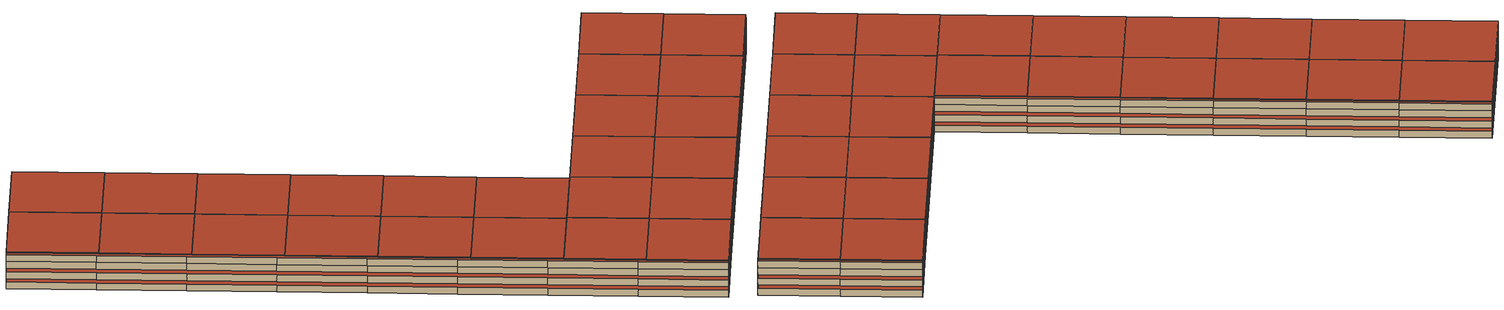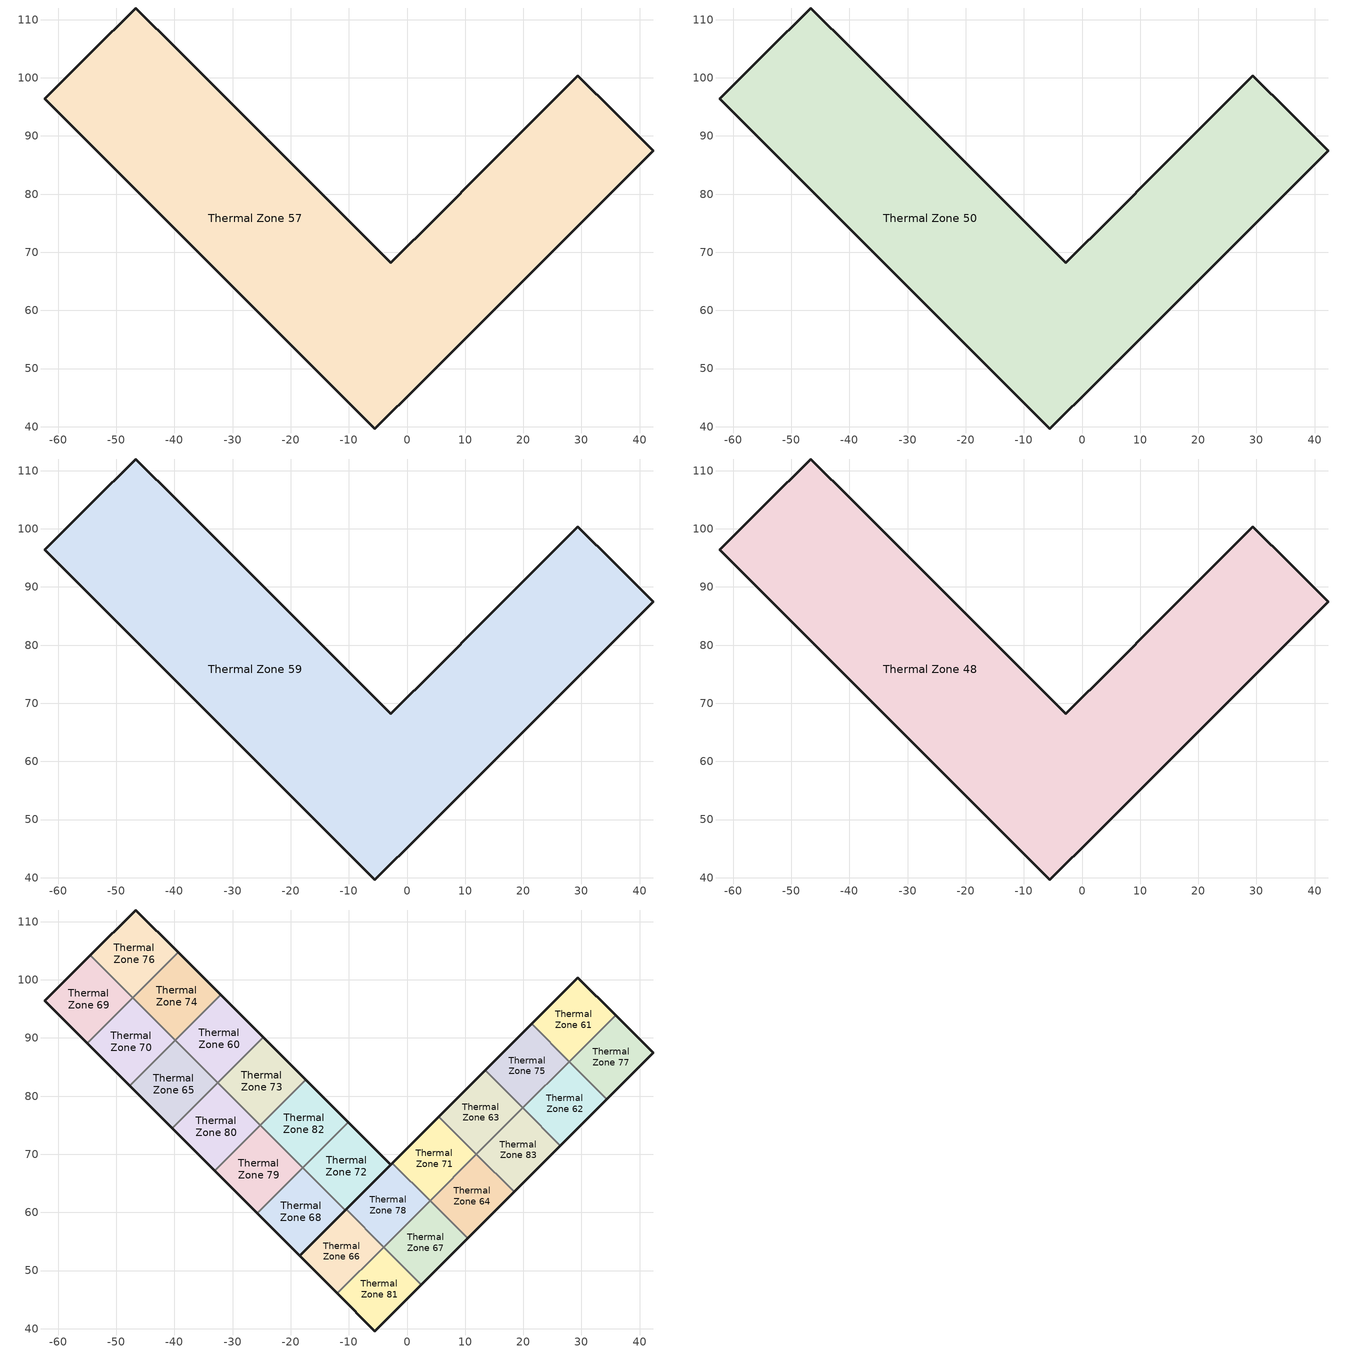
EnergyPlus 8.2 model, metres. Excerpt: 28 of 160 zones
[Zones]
Thermal Zone 57
 floor to Thermal Zone 52 (ASHRAE 90.1-2004 ExtWall Mass ClimateZone 6 Reversed): -62.3,96.36 -54.47,104.19 -46.65,112.01 -39.34,104.71 -32.04,97.4 -24.73,90.09 -17.42,82.79 -10.12,75.48 -2.81,68.17 5.24,76.23 13.3,84.28 21.35,92.33 29.4,100.39 35.87,93.92 42.33,87.46 34.36,79.48 26.38,71.5 18.4,63.53 10.43,55.55 2.45,47.57 -5.53,39.6 -12.62,46.69 -19.72,53.79 -26.82,60.88 -33.91,67.98 -41.01,75.08 -48.1,82.17 -55.2,89.27 z12.17
 wall outside (ASHRAE 90.1-2004 ExtWall Mass ClimateZone 6): -54.47,104.19 -62.3,96.36 -55.2,89.27 -48.1,82.17 -41.01,75.08 -33.91,67.98 -26.82,60.88 -19.72,53.79 -12.62,46.69 -5.53,39.6 2.45,47.57 10.43,55.55 18.4,63.53 26.38,71.5 34.36,79.48 42.33,87.46 35.87,93.92 29.4,100.39 21.35,92.33 13.3,84.28 5.24,76.23 -2.81,68.17 -10.12,75.48 -17.42,82.79 -24.73,90.09 -32.04,97.4 -39.34,104.71 -46.65,112.01 -54.47,104.19 z12.17:13
 roof outside (ASHRAE 90.1-2004 ExtWall Mass ClimateZone 6): -55.2,89.27 -48.1,82.17 -41.01,75.08 -33.91,67.98 -26.82,60.88 -19.72,53.79 -12.62,46.69 -5.53,39.6 2.45,47.57 10.43,55.55 18.4,63.53 26.38,71.5 34.36,79.48 42.33,87.46 35.87,93.92 29.4,100.39 21.35,92.33 13.3,84.28 5.24,76.23 -2.81,68.17 -10.12,75.48 -17.42,82.79 -24.73,90.09 -32.04,97.4 -39.34,104.71 -46.65,112.01 -54.47,104.19 -62.3,96.36 z13
Thermal Zone 50
 floor ground (ASHRAE 90.1-2004 ExtWall Mass ClimateZone 6): -62.3,96.36 -54.47,104.19 -46.65,112.01 -39.34,104.71 -32.04,97.4 -24.73,90.09 -17.42,82.79 -10.12,75.48 -2.81,68.17 5.24,76.23 13.3,84.28 21.35,92.33 29.4,100.39 35.87,93.92 42.33,87.46 34.36,79.48 26.38,71.5 18.4,63.53 10.43,55.55 2.45,47.57 -5.53,39.6 -12.62,46.69 -19.72,53.79 -26.82,60.88 -33.91,67.98 -41.01,75.08 -48.1,82.17 -55.2,89.27 z13.42
 wall outside (ASHRAE 90.1-2004 ExtWall Mass ClimateZone 6): -54.47,104.19 -62.3,96.36 -55.2,89.27 -48.1,82.17 -41.01,75.08 -33.91,67.98 -26.82,60.88 -19.72,53.79 -12.62,46.69 -5.53,39.6 2.45,47.57 10.43,55.55 18.4,63.53 26.38,71.5 34.36,79.48 42.33,87.46 35.87,93.92 29.4,100.39 21.35,92.33 13.3,84.28 5.24,76.23 -2.81,68.17 -10.12,75.48 -17.42,82.79 -24.73,90.09 -32.04,97.4 -39.34,104.71 -46.65,112.01 -54.47,104.19 z13.42:14.25
 roof outside (ASHRAE 90.1-2004 ExtWall Mass ClimateZone 6): -55.2,89.27 -48.1,82.17 -41.01,75.08 -33.91,67.98 -26.82,60.88 -19.72,53.79 -12.62,46.69 -5.53,39.6 2.45,47.57 10.43,55.55 18.4,63.53 26.38,71.5 34.36,79.48 42.33,87.46 35.87,93.92 29.4,100.39 21.35,92.33 13.3,84.28 5.24,76.23 -2.81,68.17 -10.12,75.48 -17.42,82.79 -24.73,90.09 -32.04,97.4 -39.34,104.71 -46.65,112.01 -54.47,104.19 -62.3,96.36 z14.25
Thermal Zone 59
 floor ground (ASHRAE 90.1-2004 ExtWall Mass ClimateZone 6): -62.3,96.36 -54.47,104.19 -46.65,112.01 -39.34,104.71 -32.04,97.4 -24.73,90.09 -17.42,82.79 -10.12,75.48 -2.81,68.17 5.24,76.23 13.3,84.28 21.35,92.33 29.4,100.39 35.87,93.92 42.33,87.46 34.36,79.48 26.38,71.5 18.4,63.53 10.43,55.55 2.45,47.57 -5.53,39.6 -12.62,46.69 -19.72,53.79 -26.82,60.88 -33.91,67.98 -41.01,75.08 -48.1,82.17 -55.2,89.27 z14.67
 wall outside (ASHRAE 90.1-2004 ExtWall Mass ClimateZone 6): -54.47,104.19 -62.3,96.36 -55.2,89.27 -48.1,82.17 -41.01,75.08 -33.91,67.98 -26.82,60.88 -19.72,53.79 -12.62,46.69 -5.53,39.6 2.45,47.57 10.43,55.55 18.4,63.53 26.38,71.5 34.36,79.48 42.33,87.46 35.87,93.92 29.4,100.39 21.35,92.33 13.3,84.28 5.24,76.23 -2.81,68.17 -10.12,75.48 -17.42,82.79 -24.73,90.09 -32.04,97.4 -39.34,104.71 -46.65,112.01 -54.47,104.19 z14.67:15.5
Thermal Zone 48
 floor to Thermal Zone 59 (ASHRAE 90.1-2004 ExtWall Mass ClimateZone 6 Reversed): -62.3,96.36 -54.47,104.19 -46.65,112.01 -39.34,104.71 -32.04,97.4 -24.73,90.09 -17.42,82.79 -10.12,75.48 -2.81,68.17 5.24,76.23 13.3,84.28 21.35,92.33 29.4,100.39 35.87,93.92 42.33,87.46 34.36,79.48 26.38,71.5 18.4,63.53 10.43,55.55 2.45,47.57 -5.53,39.6 -12.62,46.69 -19.72,53.79 -26.82,60.88 -33.91,67.98 -41.01,75.08 -48.1,82.17 -55.2,89.27 z15.5
 wall outside (ASHRAE 90.1-2004 ExtWall Mass ClimateZone 6): -54.47,104.19 -62.3,96.36 -55.2,89.27 -48.1,82.17 -41.01,75.08 -33.91,67.98 -26.82,60.88 -19.72,53.79 -12.62,46.69 -5.53,39.6 2.45,47.57 10.43,55.55 18.4,63.53 26.38,71.5 34.36,79.48 42.33,87.46 35.87,93.92 29.4,100.39 21.35,92.33 13.3,84.28 5.24,76.23 -2.81,68.17 -10.12,75.48 -17.42,82.79 -24.73,90.09 -32.04,97.4 -39.34,104.71 -46.65,112.01 -54.47,104.19 z15.5:16.33
 roof outside (ASHRAE 90.1-2004 ExtWall Mass ClimateZone 6): -55.2,89.27 -48.1,82.17 -41.01,75.08 -33.91,67.98 -26.82,60.88 -19.72,53.79 -12.62,46.69 -5.53,39.6 2.45,47.57 10.43,55.55 18.4,63.53 26.38,71.5 34.36,79.48 42.33,87.46 35.87,93.92 29.4,100.39 21.35,92.33 13.3,84.28 5.24,76.23 -2.81,68.17 -10.12,75.48 -17.42,82.79 -24.73,90.09 -32.04,97.4 -39.34,104.71 -46.65,112.01 -54.47,104.19 -62.3,96.36 z16.33
Thermal Zone 60
 floor ground (ASHRAE 90.1-2004 ExtWall Mass ClimateZone 6): -39.86,89.57 -32.04,97.4 -24.73,90.09 -32.55,82.27 z16.55
 wall outside (ASHRAE 90.1-2004 ExtWall Mass ClimateZone 6): -24.73,90.09 -32.04,97.4 z16.55:16.65
 wall to Thermal Zone 74 (ASHRAE 90.1-2004 ExtWall Mass ClimateZone 6 Reversed): -32.04,97.4 -39.86,89.57 z16.55:16.65
 wall to Thermal Zone 73 (ASHRAE 90.1-2004 ExtWall Mass ClimateZone 6): -32.55,82.27 -24.73,90.09 z16.55:16.65
 wall to Thermal Zone 65 (ASHRAE 90.1-2004 ExtWall Mass ClimateZone 6 Reversed): -39.86,89.57 -32.55,82.27 z16.55:16.65
 roof outside (ASHRAE 90.1-2004 ExtWall Mass ClimateZone 6): -32.55,82.27 -24.73,90.09 -32.04,97.4 -39.86,89.57 z16.65
Thermal Zone 61
 floor ground (ASHRAE 90.1-2004 ExtWall Mass ClimateZone 6): 21.43,92.41 29.4,100.39 35.87,93.92 27.89,85.94 z16.55
 wall outside (ASHRAE 90.1-2004 ExtWall Mass ClimateZone 6): 35.87,93.92 29.4,100.39 21.43,92.41 z16.55:16.65
 wall to Thermal Zone 77 (ASHRAE 90.1-2004 ExtWall Mass ClimateZone 6): 27.89,85.94 35.87,93.92 z16.55:16.65
 wall to Thermal Zone 75 (ASHRAE 90.1-2004 ExtWall Mass ClimateZone 6): 21.43,92.41 27.89,85.94 z16.55:16.65
 roof outside (ASHRAE 90.1-2004 ExtWall Mass ClimateZone 6): 27.89,85.94 35.87,93.92 29.4,100.39 21.43,92.41 z16.65
Thermal Zone 62
 floor ground (ASHRAE 90.1-2004 ExtWall Mass ClimateZone 6): 19.91,77.97 27.89,85.94 34.36,79.48 26.38,71.5 z16.55
 wall outside (ASHRAE 90.1-2004 ExtWall Mass ClimateZone 6): 26.38,71.5 34.36,79.48 z16.55:16.65
 wall to Thermal Zone 75 (ASHRAE 90.1-2004 ExtWall Mass ClimateZone 6): 27.89,85.94 19.91,77.97 z16.55:16.65
 wall to Thermal Zone 77 (ASHRAE 90.1-2004 ExtWall Mass ClimateZone 6): 34.36,79.48 27.89,85.94 z16.55:16.65
 wall to Thermal Zone 83 (ASHRAE 90.1-2004 ExtWall Mass ClimateZone 6 Reversed): 19.91,77.97 26.38,71.5 z16.55:16.65
 roof outside (ASHRAE 90.1-2004 ExtWall Mass ClimateZone 6): 26.38,71.5 34.36,79.48 27.89,85.94 19.91,77.97 z16.65
Thermal Zone 63
 floor ground (ASHRAE 90.1-2004 ExtWall Mass ClimateZone 6): 5.47,76.46 13.45,84.43 19.91,77.97 11.94,69.99 z16.55
 wall outside (ASHRAE 90.1-2004 ExtWall Mass ClimateZone 6): 13.45,84.43 5.47,76.46 z16.55:16.65
 wall to Thermal Zone 75 (ASHRAE 90.1-2004 ExtWall Mass ClimateZone 6): 19.91,77.97 13.45,84.43 z16.55:16.65
 wall to Thermal Zone 83 (ASHRAE 90.1-2004 ExtWall Mass ClimateZone 6 Reversed): 11.94,69.99 19.91,77.97 z16.55:16.65
 wall to Thermal Zone 71 (ASHRAE 90.1-2004 ExtWall Mass ClimateZone 6 Reversed): 5.47,76.46 11.94,69.99 z16.55:16.65
 roof outside (ASHRAE 90.1-2004 ExtWall Mass ClimateZone 6): 11.94,69.99 19.91,77.97 13.45,84.43 5.47,76.46 z16.65
Thermal Zone 64
 floor ground (ASHRAE 90.1-2004 ExtWall Mass ClimateZone 6): 3.96,62.01 11.94,69.99 18.4,63.53 10.43,55.55 z16.55
 wall outside (ASHRAE 90.1-2004 ExtWall Mass ClimateZone 6): 10.43,55.55 18.4,63.53 z16.55:16.65
 wall to Thermal Zone 71 (ASHRAE 90.1-2004 ExtWall Mass ClimateZone 6): 11.94,69.99 3.96,62.01 z16.55:16.65
 wall to Thermal Zone 83 (ASHRAE 90.1-2004 ExtWall Mass ClimateZone 6): 18.4,63.53 11.94,69.99 z16.55:16.65
 wall to Thermal Zone 67 (ASHRAE 90.1-2004 ExtWall Mass ClimateZone 6 Reversed): 3.96,62.01 10.43,55.55 z16.55:16.65
 roof outside (ASHRAE 90.1-2004 ExtWall Mass ClimateZone 6): 10.43,55.55 18.4,63.53 11.94,69.99 3.96,62.01 z16.65
Thermal Zone 65
 floor ground (ASHRAE 90.1-2004 ExtWall Mass ClimateZone 6): -47.68,81.75 -39.86,89.57 -32.55,82.27 -40.38,74.44 z16.55
 wall outside (ASHRAE 90.1-2004 ExtWall Mass ClimateZone 6): -47.68,81.75 -40.38,74.44 z16.55:16.65
 wall to Thermal Zone 70 (ASHRAE 90.1-2004 ExtWall Mass ClimateZone 6 Reversed): -39.86,89.57 -47.68,81.75 z16.55:16.65
 wall to Thermal Zone 80 (ASHRAE 90.1-2004 ExtWall Mass ClimateZone 6): -40.38,74.44 -32.55,82.27 z16.55:16.65
 roof outside (ASHRAE 90.1-2004 ExtWall Mass ClimateZone 6): -40.38,74.44 -32.55,82.27 -39.86,89.57 -47.68,81.75 z16.65
Thermal Zone 66
 floor ground (ASHRAE 90.1-2004 ExtWall Mass ClimateZone 6): -18.46,52.53 -10.48,60.5 -4.02,54.04 -11.99,46.06 z16.55
 wall outside (ASHRAE 90.1-2004 ExtWall Mass ClimateZone 6): -10.48,60.5 -18.46,52.53 -11.99,46.06 z16.55:16.65
 wall to Thermal Zone 78 (ASHRAE 90.1-2004 ExtWall Mass ClimateZone 6): -4.02,54.04 -10.48,60.5 z16.55:16.65
 wall to Thermal Zone 81 (ASHRAE 90.1-2004 ExtWall Mass ClimateZone 6 Reversed): -11.99,46.06 -4.02,54.04 z16.55:16.65
 roof outside (ASHRAE 90.1-2004 ExtWall Mass ClimateZone 6): -11.99,46.06 -4.02,54.04 -10.48,60.5 -18.46,52.53 z16.65
Thermal Zone 67
 floor ground (ASHRAE 90.1-2004 ExtWall Mass ClimateZone 6): -4.02,54.04 3.96,62.01 10.43,55.55 2.45,47.57 z16.55
 wall outside (ASHRAE 90.1-2004 ExtWall Mass ClimateZone 6): 2.45,47.57 10.43,55.55 z16.55:16.65
 wall to Thermal Zone 78 (ASHRAE 90.1-2004 ExtWall Mass ClimateZone 6): 3.96,62.01 -4.02,54.04 z16.55:16.65
 wall to Thermal Zone 81 (ASHRAE 90.1-2004 ExtWall Mass ClimateZone 6 Reversed): -4.02,54.04 2.45,47.57 z16.55:16.65
 roof outside (ASHRAE 90.1-2004 ExtWall Mass ClimateZone 6): 2.45,47.57 10.43,55.55 3.96,62.01 -4.02,54.04 z16.65
Thermal Zone 68
 floor ground (ASHRAE 90.1-2004 ExtWall Mass ClimateZone 6): -25.76,59.83 -17.94,67.66 -10.63,60.35 -18.46,52.53 z16.55
 wall outside (ASHRAE 90.1-2004 ExtWall Mass ClimateZone 6): -25.76,59.83 -18.46,52.53 -10.63,60.35 z16.55:16.65
 wall to Thermal Zone 79 (ASHRAE 90.1-2004 ExtWall Mass ClimateZone 6 Reversed): -17.94,67.66 -25.76,59.83 z16.55:16.65
 wall to Thermal Zone 72 (ASHRAE 90.1-2004 ExtWall Mass ClimateZone 6): -10.63,60.35 -17.94,67.66 z16.55:16.65
 roof outside (ASHRAE 90.1-2004 ExtWall Mass ClimateZone 6): -18.46,52.53 -10.63,60.35 -17.94,67.66 -25.76,59.83 z16.65
Thermal Zone 69
 floor ground (ASHRAE 90.1-2004 ExtWall Mass ClimateZone 6): -62.3,96.36 -54.47,104.19 -47.17,96.88 -54.99,89.06 z16.55
 wall outside (ASHRAE 90.1-2004 ExtWall Mass ClimateZone 6): -54.47,104.19 -62.3,96.36 -54.99,89.06 z16.55:16.65
 wall to Thermal Zone 76 (ASHRAE 90.1-2004 ExtWall Mass ClimateZone 6): -47.17,96.88 -54.47,104.19 z16.55:16.65
 wall to Thermal Zone 70 (ASHRAE 90.1-2004 ExtWall Mass ClimateZone 6): -54.99,89.06 -47.17,96.88 z16.55:16.65
 roof outside (ASHRAE 90.1-2004 ExtWall Mass ClimateZone 6): -54.99,89.06 -47.17,96.88 -54.47,104.19 -62.3,96.36 z16.65
Thermal Zone 70
 floor ground (ASHRAE 90.1-2004 ExtWall Mass ClimateZone 6): -54.99,89.06 -47.17,96.88 -39.86,89.57 -47.68,81.75 z16.55
 wall outside (ASHRAE 90.1-2004 ExtWall Mass ClimateZone 6): -54.99,89.06 -47.68,81.75 z16.55:16.65
 wall to Thermal Zone 74 (ASHRAE 90.1-2004 ExtWall Mass ClimateZone 6): -39.86,89.57 -47.17,96.88 z16.55:16.65
 roof outside (ASHRAE 90.1-2004 ExtWall Mass ClimateZone 6): -47.68,81.75 -39.86,89.57 -47.17,96.88 -54.99,89.06 z16.65
Thermal Zone 71
 floor ground (ASHRAE 90.1-2004 ExtWall Mass ClimateZone 6): -2.5,68.48 5.47,76.46 11.94,69.99 3.96,62.01 z16.55
 wall outside (ASHRAE 90.1-2004 ExtWall Mass ClimateZone 6): 5.47,76.46 -2.5,68.48 z16.55:16.65
 wall to Thermal Zone 78 (ASHRAE 90.1-2004 ExtWall Mass ClimateZone 6 Reversed): -2.5,68.48 3.96,62.01 z16.55:16.65
 roof outside (ASHRAE 90.1-2004 ExtWall Mass ClimateZone 6): 3.96,62.01 11.94,69.99 5.47,76.46 -2.5,68.48 z16.65
Thermal Zone 72
 floor ground (ASHRAE 90.1-2004 ExtWall Mass ClimateZone 6): -17.94,67.66 -10.12,75.48 -2.81,68.17 -10.63,60.35 z16.55
 wall outside (ASHRAE 90.1-2004 ExtWall Mass ClimateZone 6): -10.63,60.35 -2.81,68.17 -10.12,75.48 z16.55:16.65
 wall to Thermal Zone 82 (ASHRAE 90.1-2004 ExtWall Mass ClimateZone 6 Reversed): -10.12,75.48 -17.94,67.66 z16.55:16.65
 roof outside (ASHRAE 90.1-2004 ExtWall Mass ClimateZone 6): -10.63,60.35 -2.81,68.17 -10.12,75.48 -17.94,67.66 z16.65
Thermal Zone 73
 floor ground (ASHRAE 90.1-2004 ExtWall Mass ClimateZone 6): -32.55,82.27 -24.73,90.09 -17.42,82.79 -25.25,74.96 z16.55
 wall outside (ASHRAE 90.1-2004 ExtWall Mass ClimateZone 6): -17.42,82.79 -24.73,90.09 z16.55:16.65
 wall to Thermal Zone 82 (ASHRAE 90.1-2004 ExtWall Mass ClimateZone 6): -25.25,74.96 -17.42,82.79 z16.55:16.65
 wall to Thermal Zone 80 (ASHRAE 90.1-2004 ExtWall Mass ClimateZone 6 Reversed): -32.55,82.27 -25.25,74.96 z16.55:16.65
 roof outside (ASHRAE 90.1-2004 ExtWall Mass ClimateZone 6): -25.25,74.96 -17.42,82.79 -24.73,90.09 -32.55,82.27 z16.65
Thermal Zone 74
 floor ground (ASHRAE 90.1-2004 ExtWall Mass ClimateZone 6): -47.17,96.88 -39.34,104.71 -32.04,97.4 -39.86,89.57 z16.55
 wall outside (ASHRAE 90.1-2004 ExtWall Mass ClimateZone 6): -32.04,97.4 -39.34,104.71 z16.55:16.65
 wall to Thermal Zone 76 (ASHRAE 90.1-2004 ExtWall Mass ClimateZone 6 Reversed): -39.34,104.71 -47.17,96.88 z16.55:16.65
 roof outside (ASHRAE 90.1-2004 ExtWall Mass ClimateZone 6): -39.86,89.57 -32.04,97.4 -39.34,104.71 -47.17,96.88 z16.65
Thermal Zone 75
 floor ground (ASHRAE 90.1-2004 ExtWall Mass ClimateZone 6): 13.45,84.43 21.43,92.41 27.89,85.94 19.91,77.97 z16.55
 wall outside (ASHRAE 90.1-2004 ExtWall Mass ClimateZone 6): 21.43,92.41 13.45,84.43 z16.55:16.65
 roof outside (ASHRAE 90.1-2004 ExtWall Mass ClimateZone 6): 19.91,77.97 27.89,85.94 21.43,92.41 13.45,84.43 z16.65
Thermal Zone 76
 floor ground (ASHRAE 90.1-2004 ExtWall Mass ClimateZone 6): -54.47,104.19 -46.65,112.01 -39.34,104.71 -47.17,96.88 z16.55
 wall outside (ASHRAE 90.1-2004 ExtWall Mass ClimateZone 6): -39.34,104.71 -46.65,112.01 -54.47,104.19 z16.55:16.65
 roof outside (ASHRAE 90.1-2004 ExtWall Mass ClimateZone 6): -47.17,96.88 -39.34,104.71 -46.65,112.01 -54.47,104.19 z16.65
Thermal Zone 77
 floor ground (ASHRAE 90.1-2004 ExtWall Mass ClimateZone 6): 27.89,85.94 35.87,93.92 42.33,87.46 34.36,79.48 z16.55
 wall outside (ASHRAE 90.1-2004 ExtWall Mass ClimateZone 6): 34.36,79.48 42.33,87.46 35.87,93.92 z16.55:16.65
 roof outside (ASHRAE 90.1-2004 ExtWall Mass ClimateZone 6): 34.36,79.48 42.33,87.46 35.87,93.92 27.89,85.94 z16.65
Thermal Zone 78
 floor ground (ASHRAE 90.1-2004 ExtWall Mass ClimateZone 6): -10.48,60.5 -2.5,68.48 3.96,62.01 -4.02,54.04 z16.55
 wall outside (ASHRAE 90.1-2004 ExtWall Mass ClimateZone 6): -2.5,68.48 -10.48,60.5 z16.55:16.65
 roof outside (ASHRAE 90.1-2004 ExtWall Mass ClimateZone 6): -4.02,54.04 3.96,62.01 -2.5,68.48 -10.48,60.5 z16.65
Thermal Zone 79
 floor ground (ASHRAE 90.1-2004 ExtWall Mass ClimateZone 6): -33.07,67.14 -25.25,74.96 -17.94,67.66 -25.76,59.83 z16.55
 wall outside (ASHRAE 90.1-2004 ExtWall Mass ClimateZone 6): -33.07,67.14 -25.76,59.83 z16.55:16.65
 wall to Thermal Zone 80 (ASHRAE 90.1-2004 ExtWall Mass ClimateZone 6 Reversed): -25.25,74.96 -33.07,67.14 z16.55:16.65
 wall to Thermal Zone 82 (ASHRAE 90.1-2004 ExtWall Mass ClimateZone 6): -17.94,67.66 -25.25,74.96 z16.55:16.65
 roof outside (ASHRAE 90.1-2004 ExtWall Mass ClimateZone 6): -25.76,59.83 -17.94,67.66 -25.25,74.96 -33.07,67.14 z16.65
Thermal Zone 80
 floor ground (ASHRAE 90.1-2004 ExtWall Mass ClimateZone 6): -40.38,74.44 -32.55,82.27 -25.25,74.96 -33.07,67.14 z16.55
 wall outside (ASHRAE 90.1-2004 ExtWall Mass ClimateZone 6): -40.38,74.44 -33.07,67.14 z16.55:16.65
 roof outside (ASHRAE 90.1-2004 ExtWall Mass ClimateZone 6): -33.07,67.14 -25.25,74.96 -32.55,82.27 -40.38,74.44 z16.65
Thermal Zone 81
 floor ground (ASHRAE 90.1-2004 ExtWall Mass ClimateZone 6): -11.99,46.06 -4.02,54.04 2.45,47.57 -5.53,39.6 z16.55
 wall outside (ASHRAE 90.1-2004 ExtWall Mass ClimateZone 6): -11.99,46.06 -5.53,39.6 2.45,47.57 z16.55:16.65
 roof outside (ASHRAE 90.1-2004 ExtWall Mass ClimateZone 6): -5.53,39.6 2.45,47.57 -4.02,54.04 -11.99,46.06 z16.65
Thermal Zone 82
 floor ground (ASHRAE 90.1-2004 ExtWall Mass ClimateZone 6): -25.25,74.96 -17.42,82.79 -10.12,75.48 -17.94,67.66 z16.55
 wall outside (ASHRAE 90.1-2004 ExtWall Mass ClimateZone 6): -10.12,75.48 -17.42,82.79 z16.55:16.65
 roof outside (ASHRAE 90.1-2004 ExtWall Mass ClimateZone 6): -17.94,67.66 -10.12,75.48 -17.42,82.79 -25.25,74.96 z16.65
Thermal Zone 83
 floor ground (ASHRAE 90.1-2004 ExtWall Mass ClimateZone 6): 11.94,69.99 19.91,77.97 26.38,71.5 18.4,63.53 z16.55
 wall outside (ASHRAE 90.1-2004 ExtWall Mass ClimateZone 6): 18.4,63.53 26.38,71.5 z16.55:16.65
 roof outside (ASHRAE 90.1-2004 ExtWall Mass ClimateZone 6): 18.4,63.53 26.38,71.5 19.91,77.97 11.94,69.99 z16.65
[Building]
Building 1: North Axis {deg}=0; Solar Distribution=FullExteriorWithReflections
[Material] Thermal Absorptance=0.9
Name | Roughness | Thickness {m} | Conductivity {W/m-K} | Density {kg/m3} | Specific Heat {J/kg-K} | Solar Absorptance | Visible Absorptance
1/2IN Gypsum | Smooth | 0.0127 | 0.16 | 784.9 | 830 | 0.4 | 0.4
1IN Stucco | Smooth | 0.0253 | 0.6918 | 1858 | 837 | 0.92 | 0.92
8IN CONCRETE HW RefBldg | Rough | 0.2032 | 1.311 | 2240 | 836.8 | 0.7 | 0.7
Mass NonRes Wall Insulation-1.69 | MediumRough | 0.0623673 | 0.049 | 265 | 836.8 | 0.7 | 0.7
[Construction]
ASHRAE 90.1-2004 ExtWall Mass ClimateZone 6: 1IN Stucco, 8IN CONCRETE HW RefBldg, Mass NonRes Wall Insulation-1.69, 1/2IN Gypsum
ASHRAE 90.1-2004 ExtWall Mass ClimateZone 6 Reversed: 1/2IN Gypsum, Mass NonRes Wall Insulation-1.69, 8IN CONCRETE HW RefBldg, 1IN Stucco
[Zone]
Thermal Zone 48; Thermal Zone 50; Thermal Zone 57; Thermal Zone 59; Thermal Zone 60; Thermal Zone 61; Thermal Zone 62; Thermal Zone 63; Thermal Zone 64; Thermal Zone 65; Thermal Zone 66; Thermal Zone 67; Thermal Zone 68; Thermal Zone 69; Thermal Zone 70; Thermal Zone 71; Thermal Zone 72; Thermal Zone 73; Thermal Zone 74; Thermal Zone 75; Thermal Zone 76; Thermal Zone 77; Thermal Zone 78; Thermal Zone 79; Thermal Zone 80; Thermal Zone 81; Thermal Zone 82; Thermal Zone 83
